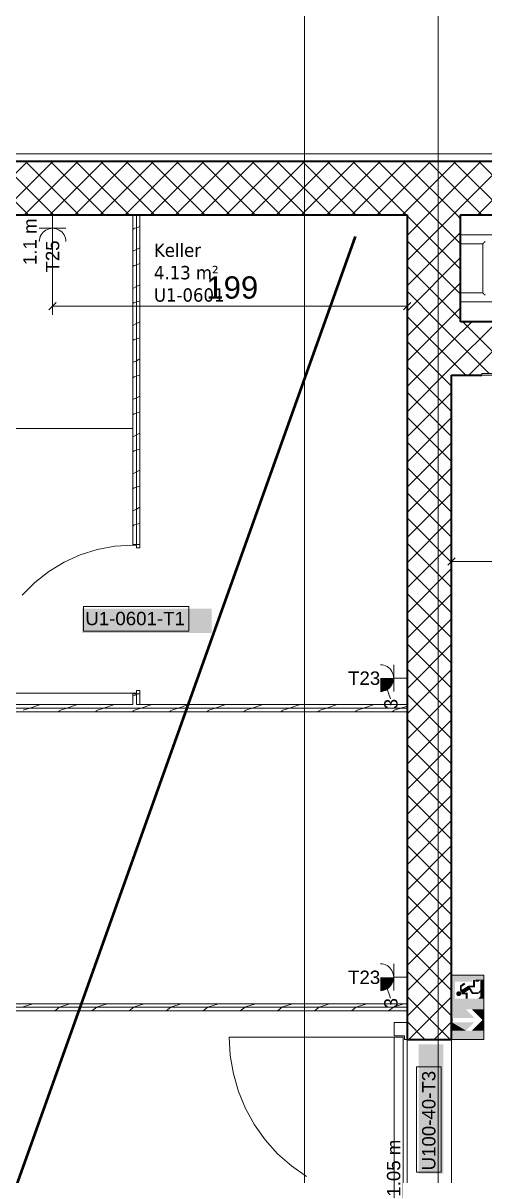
# Model space of a CAD drawing. Extents: x -1132 to 613, y -179 to 712.
# Drawn here: x -574.8 to -523, y 447.5 to 577 of the extents above; entities that cross this region are included whole.
import ezdxf
from ezdxf.lldxf.tags import DXFTag

# ---------------------------------------------------------------- set-up
doc = ezdxf.new("R2010")
doc.units = 0
doc.layers.get('0').update_dxf_attribs({"lineweight": 13})
for name, color, linetype, lineweight in [('A-AREA-____-IDEN', 7, 'Continuous', 5), ('A-DETL-GENF-HDLN', 7, '_Verdeckte Linien_', 9), ('A-DOOR-____-IDEN', 7, 'Continuous', 5), ('A-DOOR-____-OTLN', 7, 'Continuous', 9), ('A-DOOR-FRAM-MCUT', 7, 'Continuous', 9), ('A-DOOR-FRAM-OTLN', 7, 'Continuous', 9), ('A-DOOR-OPNG-OTLN', 7, 'Continuous', 9), ('A-WALL-____-MCUT', 7, 'Continuous', 35), ('A-WALL-____-PATT', 7, 'Continuous', 35), ('A-WALL-FNSH-MCUT', 7, 'Continuous', 35), ('S-GRID-____-OTLN', 7, 'Continuous', 5), ('Vertikale Erschließung', 7, 'Continuous', 9)]:
    doc.layers.add(name, color=color, linetype=linetype, lineweight=lineweight)
for name, color, linetype, lineweight, true_color in [('A-DETL-____-OTLN', 5, 'Continuous', 9, 0x0000ff), ('EL01_VVV_Mass', 7, 'Continuous', 13, 0xb2b200), ('EL01_WAN_Kraft', 1, 'Continuous', 13, 0xff0000), ('EL01_WAN_Licht', 7, 'Continuous', 13, 0x0080ff), ('EL01_WAN_Notbeleuchtungen', 7, 'Continuous', 13, 0x009900), ('X_Geometrie', 3, 'Continuous', 50, 0x00ff00)]:
    doc.layers.add(name, color=color, linetype=linetype, lineweight=lineweight, true_color=true_color)
doc.styles.get("Standard").update_dxf_attribs({"font": 'arial.ttf'})
tags = doc.linetypes.add('_Rasterlinie_', pattern=[0.375, 0.2, -0.05, 0.075, -0.05]).pattern_tags.tags
tags[10:11] = [DXFTag(74, 4), DXFTag(75, 0), DXFTag(340, '0'), DXFTag(46, 1.0), DXFTag(50, 0.0), DXFTag(44, 0.0), DXFTag(45, 0.0)]
tags[8:9] = [DXFTag(74, 4), DXFTag(75, 0), DXFTag(340, '0'), DXFTag(46, 1.0), DXFTag(50, 0.0), DXFTag(44, 0.0), DXFTag(45, 0.0)]
tags[6:7] = [DXFTag(74, 4), DXFTag(75, 0), DXFTag(340, '0'), DXFTag(46, 1.0), DXFTag(50, 0.0), DXFTag(44, 0.0), DXFTag(45, 0.0)]
tags[4:5] = [DXFTag(74, 4), DXFTag(75, 0), DXFTag(340, '0'), DXFTag(46, 1.0), DXFTag(50, 0.0), DXFTag(44, 0.0), DXFTag(45, 0.0)]
tags = doc.linetypes.add('_Strichliert - Fein_', pattern=[0.15, 0.1, -0.05]).pattern_tags.tags
tags[6:7] = [DXFTag(74, 4), DXFTag(75, 0), DXFTag(340, '0'), DXFTag(46, 1.0), DXFTag(50, 0.0), DXFTag(44, 0.0), DXFTag(45, 0.0)]
tags[4:5] = [DXFTag(74, 4), DXFTag(75, 0), DXFTag(340, '0'), DXFTag(46, 1.0), DXFTag(50, 0.0), DXFTag(44, 0.0), DXFTag(45, 0.0)]
tags = doc.linetypes.add('_Verdeckte Linien_', pattern=[0.15, 0.1, -0.05]).pattern_tags.tags
tags[6:7] = [DXFTag(74, 4), DXFTag(75, 0), DXFTag(340, '0'), DXFTag(46, 1.0), DXFTag(50, 0.0), DXFTag(44, 0.0), DXFTag(45, 0.0)]
tags[4:5] = [DXFTag(74, 4), DXFTag(75, 0), DXFTag(340, '0'), DXFTag(46, 1.0), DXFTag(50, 0.0), DXFTag(44, 0.0), DXFTag(45, 0.0)]
tags = doc.linetypes.add('Strich Punkt fein', pattern=[0.2, 0.1, -0.05, 0, -0.05]).pattern_tags.tags
tags[10:11] = [DXFTag(74, 4), DXFTag(75, 0), DXFTag(340, '0'), DXFTag(46, 1.0), DXFTag(50, 0.0), DXFTag(44, 0.0), DXFTag(45, 0.0)]
tags[8:9] = [DXFTag(74, 4), DXFTag(75, 0), DXFTag(340, '0'), DXFTag(46, 1.0), DXFTag(50, 0.0), DXFTag(44, 0.0), DXFTag(45, 0.0)]
tags[6:7] = [DXFTag(74, 4), DXFTag(75, 0), DXFTag(340, '0'), DXFTag(46, 1.0), DXFTag(50, 0.0), DXFTag(44, 0.0), DXFTag(45, 0.0)]
tags[4:5] = [DXFTag(74, 4), DXFTag(75, 0), DXFTag(340, '0'), DXFTag(46, 1.0), DXFTag(50, 0.0), DXFTag(44, 0.0), DXFTag(45, 0.0)]

# ---------------------------------------------------------------- blocks, each defined once
blk = doc.blocks.new('Referenz-A0UNPDE96I', base_point=(-1115.89, -117.37))
at = {"layer": 'A-DETL-____-OTLN', "color": 0, "linetype": '_Strichliert - Fein_', "ltscale": 0.13}
blk.add_line((72.2, 562.36), (-1107.61, 562.36), dxfattribs=at)
at = {"layer": 'A-DETL-GENF-HDLN', "color": 0, "linetype": '_Verdeckte Linien_', "ltscale": 0.13}
for p, q in [((-575.51, 555.48), (-562.51, 555.48)), ((-562.51, 555.48), (-562.51, 531.48)), ((-562.51, 531.48), (-594.51, 531.48))]:
    blk.add_line(p, q, dxfattribs=at)
at = {"layer": 'A-DOOR-____-IDEN', "color": 0, "linetype": 'Continuous', "ltscale": 0.13}
for p, q in [((-568.04, 511.51), (-556.2, 511.51)), ((-568.04, 508.73), (-568.04, 511.51)), ((-556.2, 511.51), (-556.2, 508.73)), ((-556.2, 508.73), (-568.04, 508.73)), ((-530.65, 447.96), (-530.65, 459.8)), ((-530.65, 459.8), (-527.87, 459.8)), ((-527.87, 459.8), (-527.87, 447.96)), ((-527.87, 447.96), (-530.65, 447.96))]:
    blk.add_line(p, q, dxfattribs=at)
at = {"layer": 'A-DOOR-____-IDEN', "color": 7, "linetype": 'Continuous', "ltscale": 0.13, "true_color": 0xffffff}
for points in [[(-568.21, 508.51), (-553.67, 508.51), (-568.21, 511.27)], [(-553.67, 508.51), (-568.21, 511.27), (-553.67, 511.27)], [(-530.41, 447.78), (-527.65, 447.78), (-530.41, 462.32)], [(-527.65, 447.78), (-530.41, 462.32), (-527.65, 462.32)]]:
    blk.add_solid(points, dxfattribs=at)
at = {"layer": 'A-DOOR-____-OTLN', "color": 0, "linetype": 'Continuous', "ltscale": 0.13}
for p, q in [((-533.15, 463.14), (-532.15, 463.14)), ((-533.15, 444.62), (-533.15, 463.14)), ((-532.15, 463.14), (-532.15, 444.62))]:
    blk.add_line(p, q, dxfattribs=at)
at = {"layer": 'A-DOOR-____-OTLN', "color": 0, "linetype": 'Strich Punkt fein', "ltscale": 0.13}
for p, q in [((-531.71, 462.88), (-531.71, 444.88)), ((-526.71, 444.88), (-526.71, 462.88))]:
    blk.add_line(p, q, dxfattribs=at)
at = {"layer": 'A-DOOR-FRAM-MCUT', "color": 0, "linetype": 'Continuous', "ltscale": 0.13}
for p, q in [((-562.51, 518.48), (-561.71, 518.48)), ((-562.51, 518.38), (-562.51, 518.48)), ((-562.11, 518.38), (-562.51, 518.38)), ((-562.11, 518.08), (-562.11, 518.38)), ((-561.71, 518.08), (-562.11, 518.08)), ((-561.71, 518.48), (-561.71, 518.08)), ((-562.51, 501.78), (-562.11, 501.78)), ((-562.51, 501.68), (-562.51, 501.78)), ((-561.71, 501.68), (-562.51, 501.68)), ((-562.11, 502.08), (-561.71, 502.08)), ((-562.11, 501.78), (-562.11, 502.08)), ((-561.71, 502.08), (-561.71, 501.68)), ((-533.15, 464.78), (-531.71, 464.78)), ((-533.15, 463.28), (-533.15, 464.78)), ((-531.71, 464.78), (-531.71, 462.88)), ((-532.01, 463.28), (-533.15, 463.28)), ((-532.01, 462.88), (-532.01, 463.28)), ((-531.71, 462.88), (-532.01, 462.88))]:
    blk.add_line(p, q, dxfattribs=at)
at = {"layer": 'A-DOOR-FRAM-OTLN', "color": 0, "linetype": 'Continuous', "ltscale": 0.13}
for p, q in [((-523.31, 537.48), (-523.31, 537.68)), ((-508.11, 537.68), (-523.31, 537.68)), ((-523.31, 537.48), (-508.11, 537.48))]:
    blk.add_line(p, q, dxfattribs=at)
at = {"layer": 'A-DOOR-OPNG-OTLN', "color": 0, "linetype": 'Continuous', "ltscale": 0.13}
for p, q in [((-564.52, 518.26), (-566.49, 517.9)), ((-562.51, 518.38), (-564.52, 518.26)), ((-568.4, 517.3), (-570.23, 516.48)), ((-566.49, 517.9), (-568.4, 517.3)), ((-571.94, 515.44), (-573.52, 514.2)), ((-570.23, 516.48), (-571.94, 515.44)), ((-573.52, 514.2), (-574.94, 512.79)), ((-562.51, 501.78), (-579.11, 501.78)), ((-551.67, 463.14), (-551.56, 461.06)), ((-551.67, 463.14), (-533.15, 463.14)), ((-551.56, 461.06), (-551.21, 459.02)), ((-551.21, 459.02), (-550.64, 457.02)), ((-550.64, 457.02), (-549.84, 455.1)), ((-549.84, 455.1), (-548.84, 453.29)), ((-548.84, 453.29), (-547.63, 451.59)), ((-547.63, 451.59), (-546.25, 450.04)), ((-546.25, 450.04), (-544.7, 448.66)), ((-544.7, 448.66), (-543.01, 447.46))]:
    blk.add_line(p, q, dxfattribs=at)
at = {"layer": 'A-WALL-____-MCUT', "color": 0, "linetype": 'Continuous', "ltscale": 0.35}
for p, q in [((59.39, 561.48), (-1107.61, 561.48)), ((-594.51, 555.48), (-531.71, 555.48)), ((-531.71, 555.48), (-531.71, 462.88)), ((-525.71, 555.48), (-509.71, 555.48)), ((-525.71, 543.48), (-525.71, 555.48)), ((-521.71, 543.48), (-525.71, 543.48)), ((-526.71, 462.88), (-526.71, 537.48)), ((-526.71, 537.48), (-523.31, 537.48)), ((-531.71, 462.88), (-526.71, 462.88))]:
    blk.add_line(p, q, dxfattribs=at)
at = {"layer": 'A-WALL-____-MCUT', "color": 0, "linetype": 'Continuous', "lineweight": 9, "ltscale": 0.13}
for p, q in [((-562.11, 555.48), (-562.11, 518.48)), ((-562.11, 501.68), (-562.11, 500.48)), ((-531.71, 500.08), (-585.91, 500.08)), ((-562.11, 500.48), (-561.71, 500.48)), ((-531.71, 466.48), (-585.91, 466.48))]:
    blk.add_line(p, q, dxfattribs=at)
at = {"layer": 'A-WALL-____-PATT', "color": 0, "linetype": 'Continuous', "lineweight": 9, "ltscale": 0.13}
for p, q in [((-580.33, 555.48), (-574.33, 561.48)), ((-574.23, 555.48), (-580.23, 561.48)), ((-577.5, 555.48), (-571.5, 561.48)), ((-571.4, 555.48), (-577.4, 561.48)), ((-574.67, 555.48), (-568.67, 561.48)), ((-568.57, 555.48), (-574.57, 561.48)), ((-571.84, 555.48), (-565.84, 561.48)), ((-565.74, 555.48), (-571.74, 561.48)), ((-569.01, 555.48), (-563.01, 561.48)), ((-562.91, 555.48), (-568.91, 561.48)), ((-566.19, 555.48), (-560.19, 561.48)), ((-560.08, 555.48), (-566.08, 561.48)), ((-563.36, 555.48), (-557.36, 561.48)), ((-557.25, 555.48), (-563.25, 561.48)), ((-560.53, 555.48), (-554.53, 561.48)), ((-554.43, 555.48), (-560.43, 561.48)), ((-557.7, 555.48), (-551.7, 561.48)), ((-551.6, 555.48), (-557.6, 561.48)), ((-554.87, 555.48), (-548.87, 561.48)), ((-548.77, 555.48), (-554.77, 561.48)), ((-552.04, 555.48), (-546.04, 561.48)), ((-545.94, 555.48), (-551.94, 561.48)), ((-549.22, 555.48), (-543.22, 561.48)), ((-543.11, 555.48), (-549.11, 561.48)), ((-546.39, 555.48), (-540.39, 561.48)), ((-540.28, 555.48), (-546.28, 561.48)), ((-543.56, 555.48), (-537.56, 561.48)), ((-537.46, 555.48), (-543.46, 561.48)), ((-540.73, 555.48), (-534.73, 561.48)), ((-534.63, 555.48), (-540.63, 561.48)), ((-537.9, 555.48), (-531.9, 561.48)), ((-531.8, 555.48), (-537.8, 561.48)), ((-535.07, 555.48), (-529.07, 561.48)), ((-528.97, 555.48), (-534.97, 561.48)), ((-532.24, 555.48), (-526.24, 561.48)), ((-526.14, 555.48), (-532.14, 561.48)), ((-529.42, 555.48), (-523.42, 561.48)), ((-523.31, 555.48), (-529.31, 561.48)), ((-526.59, 555.48), (-520.59, 561.48)), ((-520.49, 555.48), (-526.49, 561.48)), ((-523.76, 555.48), (-517.76, 561.48)), ((-517.66, 555.48), (-523.66, 561.48)), ((-531.71, 553.18), (-529.42, 555.48)), ((-531.71, 550.35), (-526.59, 555.48)), ((-525.71, 549.39), (-531.71, 555.39)), ((-525.71, 552.22), (-528.97, 555.48)), ((-525.71, 555.05), (-526.14, 555.48)), ((-562.36, 553.97), (-562.51, 553.86)), ((-562.11, 554.04), (-562.31, 553.98)), ((-561.71, 554.18), (-562.11, 554.04)), ((-531.71, 547.52), (-525.71, 553.52)), ((-561.71, 551.8), (-562.11, 551.6)), ((-525.71, 546.57), (-531.71, 552.57)), ((-562.11, 551.6), (-562.51, 551.4)), ((-531.71, 544.69), (-525.71, 550.69)), ((-562.36, 549.81), (-562.51, 549.69)), ((-562.11, 549.88), (-562.31, 549.81)), ((-561.71, 550.01), (-562.11, 549.88)), ((-525.71, 543.74), (-531.71, 549.74)), ((-530.1, 543.48), (-525.71, 547.87)), ((-562.11, 547.43), (-562.51, 547.23)), ((-561.71, 547.63), (-562.11, 547.43)), ((-528.28, 543.48), (-531.71, 546.91)), ((-562.36, 545.64), (-562.51, 545.53)), ((-562.11, 545.71), (-562.31, 545.65)), ((-561.71, 545.85), (-562.11, 545.71)), ((-531.11, 543.48), (-531.71, 544.08)), ((-527.27, 543.48), (-525.71, 545.04)), ((-562.11, 543.27), (-562.51, 543.07)), ((-561.71, 543.47), (-562.11, 543.27)), ((-531.71, 541.87), (-530.1, 543.48)), ((-531.71, 539.04), (-527.27, 543.48)), ((-526.71, 539.08), (-531.11, 543.48)), ((-526.71, 541.91), (-528.28, 543.48)), ((-526.71, 541.21), (-524.45, 543.48)), ((-526.71, 538.38), (-521.71, 543.38)), ((-521.71, 539.74), (-525.46, 543.48)), ((-562.36, 541.48), (-562.51, 541.36)), ((-562.11, 541.55), (-562.31, 541.48)), ((-561.71, 541.68), (-562.11, 541.55)), ((-522.48, 537.68), (-526.71, 541.91)), ((-526.71, 536.25), (-531.71, 541.25)), ((-531.71, 536.21), (-526.71, 541.21)), ((-524.79, 537.48), (-521.71, 540.55)), ((-562.11, 539.1), (-562.51, 538.9)), ((-561.71, 539.3), (-562.11, 539.1)), ((-525.11, 537.48), (-526.71, 539.08)), ((-561.71, 537.52), (-562.11, 537.38)), ((-526.71, 533.42), (-531.71, 538.42)), ((-531.71, 533.38), (-526.71, 538.38)), ((-562.36, 537.31), (-562.51, 537.2)), ((-562.11, 537.38), (-562.31, 537.32)), ((-562.11, 534.94), (-562.51, 534.74)), ((-561.71, 535.14), (-562.11, 534.94)), ((-526.71, 530.59), (-531.71, 535.59)), ((-531.71, 530.55), (-526.71, 535.55)), ((-562.36, 533.15), (-562.51, 533.03)), ((-562.11, 533.22), (-562.31, 533.15)), ((-561.71, 533.35), (-562.11, 533.22)), ((-526.71, 527.77), (-531.71, 532.77)), ((-531.71, 527.72), (-526.71, 532.72)), ((-561.71, 530.97), (-562.11, 530.77)), ((-562.11, 530.77), (-562.51, 530.57)), ((-526.71, 524.94), (-531.71, 529.94)), ((-531.71, 524.9), (-526.71, 529.9)), ((-562.36, 528.98), (-562.51, 528.87)), ((-562.11, 529.05), (-562.31, 528.99)), ((-561.71, 529.19), (-562.11, 529.05)), ((-526.71, 522.11), (-531.71, 527.11)), ((-531.71, 522.07), (-526.71, 527.07)), ((-562.11, 526.61), (-562.51, 526.41)), ((-561.71, 526.81), (-562.11, 526.61)), ((-562.36, 524.82), (-562.51, 524.7)), ((-562.11, 524.89), (-562.31, 524.82)), ((-561.71, 525.02), (-562.11, 524.89)), ((-526.71, 519.28), (-531.71, 524.28)), ((-531.71, 519.24), (-526.71, 524.24)), ((-562.11, 522.44), (-562.51, 522.24)), ((-561.71, 522.64), (-562.11, 522.44)), ((-562.35, 520.66), (-562.51, 520.54)), ((-562.11, 520.72), (-562.31, 520.66)), ((-561.71, 520.86), (-562.11, 520.72)), ((-526.71, 516.45), (-531.71, 521.45)), ((-531.71, 516.41), (-526.71, 521.41)), ((-561.71, 518.48), (-561.72, 518.48)), ((-526.71, 513.62), (-531.71, 518.62)), ((-531.71, 513.58), (-526.71, 518.58)), ((-526.71, 510.8), (-531.71, 515.8)), ((-531.71, 510.75), (-526.71, 515.75)), ((-526.71, 507.97), (-531.71, 512.97)), ((-531.71, 507.93), (-526.71, 512.93)), ((-526.71, 505.14), (-531.71, 510.14)), ((-531.71, 505.1), (-526.71, 510.1)), ((-526.71, 502.31), (-531.71, 507.31)), ((-531.71, 502.27), (-526.71, 507.27)), ((-526.71, 499.48), (-531.71, 504.48)), ((-531.71, 499.44), (-526.71, 504.44)), ((-562.11, 501.62), (-562.51, 501.42)), ((-562, 501.68), (-562.11, 501.62)), ((-526.71, 496.65), (-531.71, 501.65)), ((-531.71, 496.61), (-526.71, 501.61)), ((-574.08, 500.08), (-574.8, 499.84)), ((-572.88, 500.48), (-574.08, 500.08)), ((-569.91, 500.08), (-570.64, 499.84)), ((-568.71, 500.48), (-569.91, 500.08)), ((-565.75, 500.08), (-566.47, 499.84)), ((-564.55, 500.48), (-565.75, 500.08)), ((-561.58, 500.08), (-562.31, 499.84)), ((-560.38, 500.48), (-561.58, 500.08)), ((-557.42, 500.08), (-558.14, 499.84)), ((-556.22, 500.48), (-557.42, 500.08)), ((-553.25, 500.08), (-553.98, 499.84)), ((-552.05, 500.48), (-553.25, 500.08)), ((-549.09, 500.08), (-549.81, 499.84)), ((-547.89, 500.48), (-549.09, 500.08)), ((-544.92, 500.08), (-545.65, 499.84)), ((-543.72, 500.48), (-544.92, 500.08)), ((-540.76, 500.08), (-541.48, 499.84)), ((-539.56, 500.48), (-540.76, 500.08)), ((-536.6, 500.08), (-537.32, 499.84)), ((-535.4, 500.48), (-536.6, 500.08)), ((-532.43, 500.08), (-533.15, 499.84)), ((-531.71, 500.32), (-532.43, 500.08)), ((-570.68, 499.83), (-570.89, 499.68)), ((-566.52, 499.83), (-566.72, 499.68)), ((-562.35, 499.83), (-562.56, 499.68)), ((-558.19, 499.83), (-558.39, 499.68)), ((-554.02, 499.83), (-554.23, 499.68)), ((-549.86, 499.83), (-550.06, 499.68)), ((-545.69, 499.83), (-545.9, 499.68)), ((-541.53, 499.83), (-541.73, 499.68)), ((-537.36, 499.83), (-537.57, 499.68)), ((-533.2, 499.83), (-533.4, 499.68)), ((-526.71, 493.83), (-531.71, 498.83)), ((-531.71, 493.78), (-526.71, 498.78)), ((-526.71, 491), (-531.71, 496)), ((-531.71, 490.95), (-526.71, 495.95)), ((-526.71, 488.17), (-531.71, 493.17)), ((-531.71, 488.13), (-526.71, 493.13)), ((-526.71, 485.34), (-531.71, 490.34)), ((-531.71, 485.3), (-526.71, 490.3)), ((-526.71, 482.51), (-531.71, 487.51)), ((-531.71, 482.47), (-526.71, 487.47)), ((-526.71, 479.68), (-531.71, 484.68)), ((-531.71, 479.64), (-526.71, 484.64)), ((-526.71, 476.85), (-531.71, 481.85)), ((-531.71, 476.81), (-526.71, 481.81)), ((-526.71, 474.03), (-531.71, 479.03)), ((-531.71, 473.98), (-526.71, 478.98)), ((-526.71, 471.2), (-531.71, 476.2)), ((-531.71, 471.16), (-526.71, 476.16)), ((-526.71, 468.37), (-531.71, 473.37)), ((-531.71, 468.33), (-526.71, 473.33)), ((-526.71, 465.54), (-531.71, 470.54)), ((-531.71, 465.5), (-526.71, 470.5)), ((-526.88, 462.88), (-531.71, 467.71)), ((-531.51, 462.88), (-526.71, 467.67)), ((-573.72, 466.88), (-574.8, 466.52)), ((-570.73, 466.48), (-571.26, 466.08)), ((-570.68, 466.51), (-570.73, 466.48)), ((-569.56, 466.88), (-570.64, 466.52)), ((-566.56, 466.48), (-567.1, 466.08)), ((-566.51, 466.51), (-566.56, 466.48)), ((-565.39, 466.88), (-566.47, 466.52)), ((-562.4, 466.48), (-562.93, 466.08)), ((-562.35, 466.51), (-562.4, 466.48)), ((-561.23, 466.88), (-562.31, 466.52)), ((-558.23, 466.48), (-558.77, 466.08)), ((-558.18, 466.52), (-558.23, 466.48)), ((-557.07, 466.88), (-558.14, 466.52)), ((-554.07, 466.48), (-554.6, 466.08)), ((-554.02, 466.52), (-554.07, 466.48)), ((-552.9, 466.88), (-553.98, 466.52)), ((-549.9, 466.48), (-550.44, 466.08)), ((-549.85, 466.52), (-549.9, 466.48)), ((-548.74, 466.88), (-549.81, 466.52)), ((-545.74, 466.48), (-546.27, 466.08)), ((-545.69, 466.52), (-545.74, 466.48)), ((-544.57, 466.88), (-545.65, 466.52)), ((-541.57, 466.48), (-542.11, 466.08)), ((-541.52, 466.52), (-541.57, 466.48)), ((-540.41, 466.88), (-541.48, 466.52)), ((-537.41, 466.48), (-537.94, 466.08)), ((-537.36, 466.52), (-537.41, 466.48)), ((-536.24, 466.88), (-537.32, 466.52)), ((-533.24, 466.48), (-533.78, 466.08)), ((-533.19, 466.52), (-533.24, 466.48)), ((-532.08, 466.88), (-533.15, 466.52)), ((-529.71, 462.88), (-531.71, 464.88)), ((-528.68, 462.88), (-526.71, 464.84))]:
    blk.add_line(p, q, dxfattribs=at)
at = {"layer": 'A-WALL-FNSH-MCUT', "color": 0, "linetype": 'Continuous', "lineweight": 9, "ltscale": 0.13}
for p, q in [((-562.51, 555.48), (-562.51, 518.48)), ((-561.71, 518.48), (-561.71, 555.48)), ((-562.51, 518.48), (-561.71, 518.48)), ((-561.71, 501.68), (-562.51, 501.68)), ((-562.51, 501.68), (-562.51, 500.48)), ((-561.71, 500.48), (-561.71, 501.68)), ((-562.51, 500.48), (-586.31, 500.48)), ((-531.71, 500.48), (-561.71, 500.48)), ((-585.51, 499.68), (-531.71, 499.68)), ((-531.71, 466.88), (-585.51, 466.88)), ((-586.31, 466.08), (-531.71, 466.08))]:
    blk.add_line(p, q, dxfattribs=at)
at = {"layer": 'S-GRID-____-OTLN', "color": 0, "linetype": '_Rasterlinie_', "ltscale": 0.13}
for p, q in [((-528.21, 645.66), (-528.21, 244.87)), ((-543.21, -113.6), (-543.21, 631.48))]:
    blk.add_line(p, q, dxfattribs=at)
at = {"layer": 'Vertikale Erschließung', "color": 0, "linetype": 'Continuous', "ltscale": 0.13}
for p, q in [((-522.21, 553.23), (-525.71, 553.23)), ((-525.71, 552.23), (-523.21, 552.23)), ((-523.21, 552.23), (-523.21, 552.24)), ((-523.21, 552.24), (-523.2, 552.24)), ((-523.21, 552.23), (-523.21, 546.73)), ((-523.21, 552.23), (-523.21, 552.23)), ((-523.21, 552.23), (-523.21, 552.23)), ((-523.21, 552.23), (-523.21, 552.23)), ((-523.2, 552.24), (-523.2, 552.25)), ((-523.2, 552.25), (-523.19, 552.25)), ((-523.19, 552.25), (-523.18, 552.26)), ((-523.19, 552.25), (-523.19, 552.25)), ((-523.19, 552.25), (-523.19, 552.25)), ((-523.18, 552.26), (-523.18, 552.27)), ((-523.18, 552.27), (-523.17, 552.27)), ((-523.18, 552.26), (-523.18, 552.26)), ((-523.17, 552.27), (-523.17, 552.28)), ((-523.17, 552.28), (-523.16, 552.28)), ((-523.16, 552.28), (-523.15, 552.29)), ((-523.16, 552.28), (-523.16, 552.28)), ((-523.15, 552.29), (-523.15, 552.3)), ((-523.15, 552.3), (-523.14, 552.3)), ((-523.14, 552.3), (-523.14, 552.31)), ((-523.14, 552.31), (-523.13, 552.31)), ((-523.13, 552.31), (-523.12, 552.32)), ((-523.12, 552.32), (-523.12, 552.33)), ((-523.12, 552.33), (-523.11, 552.33)), ((-523.11, 552.33), (-523.1, 552.34)), ((-523.11, 552.33), (-523.11, 552.33)), ((-523.1, 552.34), (-523.1, 552.35)), ((-523.1, 552.35), (-523.09, 552.35)), ((-523.1, 552.34), (-523.1, 552.34)), ((-523.09, 552.35), (-523.09, 552.36)), ((-523.09, 552.36), (-523.08, 552.36)), ((-523.09, 552.35), (-523.09, 552.35)), ((-523.08, 552.36), (-523.08, 552.37)), ((-523.08, 552.37), (-523.07, 552.37)), ((-523.08, 552.36), (-523.08, 552.36)), ((-523.07, 552.37), (-523.06, 552.38)), ((-523.07, 552.37), (-523.07, 552.37)), ((-523.06, 552.38), (-523.05, 552.39)), ((-523.05, 552.39), (-523.04, 552.4)), ((-523.04, 552.41), (-523.03, 552.42)), ((-523.04, 552.4), (-523.04, 552.41)), ((-523.03, 552.42), (-523.02, 552.42)), ((-523.02, 552.42), (-523.01, 552.43)), ((-523.01, 552.43), (-523, 552.44)), ((-523, 552.44), (-522.99, 552.45)), ((-522.99, 552.45), (-522.98, 552.46)), ((-522.98, 552.46), (-522.97, 552.47)), ((-522.97, 552.47), (-522.96, 552.48)), ((-523.21, 546.73), (-525.71, 546.73)), ((-523.21, 546.73), (-523.21, 546.73)), ((-523.21, 546.73), (-523.21, 546.73)), ((-523.21, 546.73), (-523.21, 546.72)), ((-523.21, 546.72), (-523.21, 546.72)), ((-523.21, 546.72), (-523.2, 546.72)), ((-523.2, 546.72), (-523.2, 546.71)), ((-523.2, 546.71), (-523.19, 546.71)), ((-523.19, 546.71), (-523.19, 546.71)), ((-523.19, 546.71), (-523.19, 546.7)), ((-523.19, 546.7), (-523.18, 546.7)), ((-523.18, 546.7), (-523.18, 546.69)), ((-523.18, 546.69), (-523.18, 546.69)), ((-523.18, 546.69), (-523.17, 546.69)), ((-523.17, 546.69), (-523.17, 546.68)), ((-523.17, 546.68), (-523.16, 546.68)), ((-523.16, 546.68), (-523.16, 546.67)), ((-523.16, 546.67), (-523.15, 546.67)), ((-523.15, 546.67), (-523.15, 546.66)), ((-523.15, 546.66), (-523.14, 546.66)), ((-523.14, 546.66), (-523.14, 546.65)), ((-523.14, 546.65), (-523.13, 546.64)), ((-523.13, 546.64), (-523.12, 546.64)), ((-523.12, 546.64), (-523.12, 546.63)), ((-523.12, 546.63), (-523.11, 546.62)), ((-523.11, 546.62), (-523.11, 546.62)), ((-523.11, 546.62), (-523.1, 546.62)), ((-523.1, 546.62), (-523.1, 546.61)), ((-523.1, 546.61), (-523.1, 546.61)), ((-523.1, 546.61), (-523.09, 546.61)), ((-523.09, 546.61), (-523.09, 546.6)), ((-523.09, 546.6), (-523.09, 546.6)), ((-523.09, 546.6), (-523.08, 546.6)), ((-523.08, 546.6), (-523.08, 546.59)), ((-523.08, 546.59), (-523.08, 546.59)), ((-523.08, 546.59), (-523.07, 546.59)), ((-523.07, 546.59), (-523.07, 546.58)), ((-523.07, 546.58), (-523.06, 546.57)), ((-523.06, 546.57), (-523.05, 546.57)), ((-523.05, 546.57), (-523.04, 546.56)), ((-523.04, 546.56), (-523.04, 546.55)), ((-523.04, 546.55), (-523.03, 546.54)), ((-523.03, 546.54), (-523.02, 546.53)), ((-523.02, 546.53), (-523.01, 546.52)), ((-523.01, 546.52), (-523, 546.51)), ((-523, 546.51), (-522.99, 546.51)), ((-522.99, 546.51), (-522.98, 546.5)), ((-522.98, 546.5), (-522.97, 546.49)), ((-522.97, 546.49), (-522.96, 546.48)), ((-525.71, 545.73), (-522.21, 545.73))]:
    blk.add_line(p, q, dxfattribs=at)
at = {"layer": 'X_Geometrie', "color": 0, "linetype": 'Continuous', "ltscale": 0.5}
blk.add_line((-625.31, 307.19), (-537.49, 553.07), dxfattribs=at)
at = {"layer": 'A-AREA-____-IDEN', "color": 0, "linetype": 'Continuous', "ltscale": 0.13, "char_height": 1.5, "attachment_point": 1}
for s, insert in [('{\\W0.9;\\fVerdana;Keller}', (-560.13, 552.27)), ('{\\W0.9;\\fVerdana;4.13 m²}', (-560.13, 549.75)), ('{\\W0.9;\\fVerdana;U1-0601}', (-560.13, 547.24))]:
    blk.add_mtext(s, dxfattribs=dict(at, insert=insert))
at = {"layer": 'A-DOOR-____-IDEN', "color": 0, "linetype": 'Continuous', "ltscale": 0.13, "insert": (-567.84, 510.9), "char_height": 1.5, "attachment_point": 1}
blk.add_mtext('{\\fArial;U1-0601-T1}', dxfattribs=at)
at = {"layer": 'A-DOOR-____-IDEN', "color": 0, "linetype": 'Continuous', "ltscale": 0.13, "insert": (-530.03, 448.16), "char_height": 1.5, "attachment_point": 1, "rotation": 90}
blk.add_mtext('{\\fArial;U100-40-T3}', dxfattribs=at)
blk = doc.blocks.new('Steckdose T25_ UP-A0UNPDZF6I', base_point=(-573.01, 549.01))
at = {"color": 0, "lineweight": -2}
for p, q in [((-571.51, 553.98), (-571.51, 555.48)), ((-570.01, 553.98), (-573.01, 553.98)), ((-572.9, 553.05), (-572.96, 552.87)), ((-572.81, 553.23), (-572.9, 553.05)), ((-572.7, 553.39), (-572.81, 553.23)), ((-572.57, 553.54), (-572.7, 553.39)), ((-572.43, 553.67), (-572.57, 553.54)), ((-572.26, 553.78), (-572.43, 553.67)), ((-572.09, 553.86), (-572.26, 553.78)), ((-571.9, 553.93), (-572.09, 553.86)), ((-571.71, 553.97), (-571.9, 553.93)), ((-571.51, 553.98), (-571.71, 553.97)), ((-571.32, 553.97), (-571.51, 553.98)), ((-571.12, 553.93), (-571.32, 553.97)), ((-570.94, 553.86), (-571.12, 553.93)), ((-570.76, 553.78), (-570.94, 553.86)), ((-570.6, 553.67), (-570.76, 553.78)), ((-570.45, 553.54), (-570.6, 553.67)), ((-570.32, 553.39), (-570.45, 553.54)), ((-570.21, 553.23), (-570.32, 553.39)), ((-570.13, 553.05), (-570.21, 553.23)), ((-570.06, 552.87), (-570.13, 553.05)), ((-573, 552.67), (-573.01, 552.48)), ((-572.96, 552.87), (-573, 552.67)), ((-570.03, 552.67), (-570.06, 552.87)), ((-570.01, 552.48), (-570.03, 552.67))]:
    blk.add_line(p, q, dxfattribs=at)
at = {"color": 0, "lineweight": -2, "insert": (-572.27, 549.01), "char_height": 1.5, "attachment_point": 1, "rotation": 90}
blk.add_mtext('{\\fArial;T25}', dxfattribs=at)
blk = doc.blocks.new('Absolute Höhe-A0UNPDZH6I', base_point=(-574.81, 549.85))
at = {"color": 0, "lineweight": -2, "insert": (-574.81, 549.85), "char_height": 1.5, "attachment_point": 1, "rotation": 90}
blk.add_mtext('{\\fArial;1.1 m}', dxfattribs=at)
blk = doc.blocks.new('Steckdose T23_ AP_ 3-fach-A0UNPE4D6I', base_point=(-538.34, 466.36))
at = {"color": 0, "lineweight": -2}
for p, q in [((-534.71, 471.36), (-534.52, 471.35)), ((-534.52, 471.35), (-534.32, 471.31)), ((-534.32, 471.31), (-534.14, 471.24)), ((-534.14, 471.24), (-533.96, 471.16)), ((-533.96, 471.16), (-533.8, 471.05)), ((-533.8, 471.05), (-533.65, 470.92)), ((-533.65, 470.92), (-533.52, 470.77)), ((-533.52, 470.77), (-533.41, 470.61)), ((-533.41, 470.61), (-533.33, 470.43)), ((-533.33, 470.43), (-533.26, 470.25)), ((-533.26, 470.25), (-533.23, 470.05)), ((-533.21, 471.36), (-533.21, 468.36)), ((-534.07, 468.93), (-533.56, 467.52)), ((-533.65, 468.8), (-533.8, 468.67)), ((-533.52, 468.95), (-533.65, 468.8)), ((-533.41, 469.11), (-533.52, 468.95)), ((-533.33, 469.28), (-533.41, 469.11)), ((-533.26, 469.47), (-533.33, 469.28)), ((-533.23, 469.66), (-533.26, 469.47)), ((-533.23, 470.05), (-533.21, 469.86)), ((-533.21, 469.86), (-533.23, 469.66)), ((-533.21, 469.86), (-531.71, 469.86)), ((-534.52, 468.37), (-534.71, 468.36)), ((-534.32, 468.41), (-534.52, 468.37)), ((-534.14, 468.47), (-534.32, 468.41)), ((-533.96, 468.56), (-534.14, 468.47)), ((-533.8, 468.67), (-533.96, 468.56))]:
    blk.add_line(p, q, dxfattribs=at)
for points in [[(-533.26, 469.47), (-534.71, 469.47), (-533.21, 469.86)], [(-534.71, 469.47), (-533.21, 469.86), (-534.71, 469.86)], [(-533.41, 469.11), (-534.71, 469.11), (-533.26, 469.47)], [(-534.71, 469.11), (-533.26, 469.47), (-534.71, 469.47)], [(-533.65, 468.8), (-534.71, 468.8), (-533.41, 469.11)], [(-534.71, 468.8), (-533.41, 469.11), (-534.71, 469.11)], [(-533.96, 468.56), (-534.71, 468.56), (-533.65, 468.8)], [(-534.71, 468.56), (-533.65, 468.8), (-534.71, 468.8)], [(-534.32, 468.41), (-534.71, 468.41), (-533.96, 468.56)], [(-534.71, 468.41), (-533.96, 468.56), (-534.71, 468.56)], [(-534.71, 468.36), (-534.32, 468.41), (-534.71, 468.41)]]:
    blk.add_solid(points, dxfattribs=at)
at = {"color": 0, "lineweight": -2, "insert": (-538.34, 470.6), "char_height": 1.5, "attachment_point": 1}
blk.add_mtext('{\\fArial;T23}', dxfattribs=at)
at = {"color": 0, "lineweight": -2, "insert": (-534.28, 466.36), "char_height": 1.5, "attachment_point": 1, "rotation": 90}
blk.add_mtext('{\\fArial;3}', dxfattribs=at)
blk = doc.blocks.new('Maß-A0UNPEAR6I', base_point=(-527.13, 515.55))
at = {"color": 0, "lineweight": -2}
for p, q in [((-526.71, 515.55), (-526.71, 537.48)), ((-494.61, 515.55), (-494.61, 522.74)), ((-527.13, 516.13), (-526.3, 516.96)), ((-495.03, 516.13), (-494.2, 516.96)), ((-494.61, 516.55), (-526.71, 516.55))]:
    blk.add_line(p, q, dxfattribs=at)
at = {"color": 0, "lineweight": -2, "insert": (-513.3, 519.88), "char_height": 2.5, "attachment_point": 1}
blk.add_mtext('{\\fArial;160}', dxfattribs=at)
blk = doc.blocks.new('Absolute Höhe-A0UNPEGN6I', base_point=(-533.97, 445.21))
at = {"color": 0, "lineweight": -2, "insert": (-533.97, 445.21), "char_height": 1.5, "attachment_point": 1, "rotation": 90}
blk.add_mtext('{\\fArial;1.05 m}', dxfattribs=at)
blk = doc.blocks.new('Maß-A0UNPF516I', base_point=(-571.93, 544.25))
at = {"color": 0, "lineweight": -2}
for p, q in [((-571.51, 544.25), (-571.51, 555.48)), ((-531.71, 544.25), (-531.71, 555.48)), ((-571.1, 545.66), (-571.93, 544.83)), ((-571.51, 545.25), (-531.71, 545.25)), ((-531.3, 545.66), (-532.13, 544.83))]:
    blk.add_line(p, q, dxfattribs=at)
at = {"color": 0, "lineweight": -2, "insert": (-554.25, 548.58), "char_height": 2.5, "attachment_point": 1}
blk.add_mtext('{\\fArial;199}', dxfattribs=at)
blk = doc.blocks.new('RZL-Decke_ Unten-A0UNPFAJ6I', base_point=(-526.71, 462.88))
at = {"color": 0, "lineweight": -2}
for p, q in [((-526.71, 462.88), (-526.71, 470.08)), ((-526.71, 470.08), (-523.11, 470.08)), ((-523.11, 470.08), (-523.11, 462.88)), ((-523.11, 462.88), (-526.71, 462.88))]:
    blk.add_line(p, q, dxfattribs=at)
for points in [[(-526.71, 469.6), (-523.11, 469.6), (-526.71, 470.08)], [(-523.11, 469.6), (-526.71, 470.08), (-523.11, 470.08)], [(-526.71, 469.36), (-524.37, 469.36), (-526.71, 469.6)], [(-524.37, 469.36), (-526.71, 469.6), (-524.37, 469.6)], [(-526.71, 467.46), (-526.33, 467.46), (-526.71, 469.36)], [(-526.33, 467.46), (-526.71, 469.36), (-526.33, 469.36)], [(-525.78, 468.92), (-525.38, 468.92), (-525.57, 469.06)], [(-525.78, 468.79), (-525.57, 468.79), (-525.78, 468.92)], [(-525.57, 468.79), (-525.78, 468.92), (-525.38, 468.92)], [(-525.78, 468.45), (-525.57, 468.45), (-525.78, 468.79)], [(-525.57, 468.45), (-525.78, 468.79), (-525.57, 468.79)], [(-525.57, 469.06), (-525.17, 469.06), (-525.3, 469.25)], [(-525.38, 468.92), (-525.57, 469.06), (-525.17, 469.06)], [(-525.15, 468.71), (-524.1, 468.71), (-524.82, 468.91)], [(-524.1, 468.71), (-524.82, 468.91), (-524.1, 468.91)], [(-524.31, 468.91), (-524.1, 468.91), (-524.31, 469.53)], [(-524.1, 468.91), (-524.31, 469.53), (-524.1, 469.53)], [(-524.04, 469.56), (-523.11, 469.56), (-524.04, 469.6)], [(-523.11, 469.56), (-524.04, 469.6), (-523.11, 469.6)], [(-524.04, 469.36), (-523.7, 469.36), (-524.04, 469.56)], [(-523.7, 469.36), (-524.04, 469.56), (-523.5, 469.56)], [(-523.5, 468.38), (-523.11, 468.38), (-523.5, 469.56)], [(-523.11, 468.38), (-523.5, 469.56), (-523.11, 469.56)], [(-525.65, 468.08), (-526.18, 468.08), (-525.67, 468.14)], [(-526.18, 468.08), (-525.67, 468.14), (-526.15, 468.14)], [(-525.64, 468.01), (-526.18, 468.01), (-525.65, 468.08)], [(-526.18, 468.01), (-525.65, 468.08), (-526.18, 468.08)], [(-525.65, 467.94), (-526.18, 467.94), (-525.64, 468.01)], [(-526.18, 467.94), (-525.64, 468.01), (-526.18, 468.01)], [(-526.15, 467.87), (-525.65, 467.94), (-526.18, 467.94)], [(-525.67, 468.14), (-526.15, 468.14), (-525.72, 468.2)], [(-526.15, 468.14), (-525.72, 468.2), (-526.1, 468.2)], [(-525.67, 467.87), (-526.15, 467.87), (-525.65, 467.94)], [(-526.1, 467.81), (-525.67, 467.87), (-526.15, 467.87)], [(-525.72, 468.2), (-526.1, 468.2), (-525.77, 468.24)], [(-526.1, 468.2), (-525.77, 468.24), (-526.05, 468.24)], [(-525.72, 467.81), (-526.1, 467.81), (-525.67, 467.87)], [(-526.05, 467.77), (-525.72, 467.81), (-526.1, 467.81)], [(-525.77, 468.24), (-526.05, 468.24), (-525.84, 468.27)], [(-526.05, 468.24), (-525.84, 468.27), (-525.98, 468.27)], [(-525.77, 467.77), (-526.05, 467.77), (-525.72, 467.81)], [(-525.98, 467.74), (-525.77, 467.77), (-526.05, 467.77)], [(-525.84, 468.27), (-525.98, 468.27), (-525.91, 468.28)], [(-525.84, 467.74), (-525.98, 467.74), (-525.77, 467.77)], [(-525.91, 467.73), (-525.84, 467.74), (-525.98, 467.74)], [(-525.78, 468.3), (-524.97, 468.3), (-525.78, 468.45)], [(-524.97, 468.3), (-525.78, 468.45), (-524.73, 468.45)], [(-525.71, 468.26), (-525.03, 468.26), (-525.78, 468.3)], [(-525.03, 468.26), (-525.78, 468.3), (-524.97, 468.3)], [(-525.66, 468.22), (-525.1, 468.22), (-525.71, 468.26)], [(-525.1, 468.22), (-525.71, 468.26), (-525.03, 468.26)], [(-525.62, 468.16), (-525.2, 468.16), (-525.66, 468.22)], [(-525.2, 468.16), (-525.66, 468.22), (-525.1, 468.22)], [(-525.61, 468.14), (-525.22, 468.14), (-525.62, 468.16)], [(-525.22, 468.14), (-525.62, 468.16), (-525.2, 468.16)], [(-525.6, 468.11), (-524.9, 468.11), (-525.61, 468.14)], [(-524.9, 468.11), (-525.61, 468.14), (-524.9, 468.14)], [(-525.6, 467.92), (-524.9, 467.92), (-525.6, 468.11)], [(-524.9, 467.92), (-525.6, 468.11), (-524.9, 468.11)], [(-525.57, 468.45), (-524.73, 468.45), (-525.56, 468.45)], [(-525.56, 468.45), (-524.47, 468.45), (-525.15, 468.71)], [(-524.73, 468.45), (-525.56, 468.45), (-524.72, 468.45)], [(-524.47, 468.45), (-525.15, 468.71), (-524.63, 468.71)], [(-525.13, 467.46), (-524.9, 467.46), (-525.13, 467.92)], [(-524.9, 467.46), (-525.13, 467.92), (-524.9, 467.92)], [(-524.56, 468.18), (-524.31, 468.18), (-524.72, 468.45)], [(-524.31, 468.18), (-524.72, 468.45), (-524.47, 468.45)], [(-524.43, 467.98), (-523.76, 467.98), (-524.56, 468.18)], [(-523.76, 467.98), (-524.56, 468.18), (-523.76, 468.18)], [(-523.7, 468.18), (-523.11, 468.18), (-523.5, 468.38)], [(-523.7, 467.98), (-523.5, 468.18), (-523.7, 468.18)], [(-523.5, 468.18), (-523.7, 468.18), (-523.5, 468.18)], [(-523.7, 468.18), (-523.5, 468.18), (-523.7, 468.18)], [(-523.7, 467.46), (-523.11, 467.46), (-523.5, 467.67)], [(-523.11, 468.18), (-523.5, 468.38), (-523.11, 468.38)], [(-523.5, 467.67), (-523.11, 467.67), (-523.5, 468.18)], [(-523.11, 467.67), (-523.5, 468.18), (-523.11, 468.18)], [(-523.11, 467.46), (-523.5, 467.67), (-523.11, 467.67)], [(-526.71, 466.48), (-523.11, 466.48), (-526.71, 467.46)], [(-523.11, 466.48), (-526.71, 467.46), (-523.11, 467.46)], [(-526.71, 466.24), (-523.11, 466.24), (-526.71, 466.48)], [(-523.11, 466.24), (-526.71, 466.48), (-523.11, 466.48)], [(-526.71, 465.29), (-524.16, 465.29), (-526.71, 466.24)], [(-524.16, 465.29), (-526.71, 466.24), (-525.11, 466.24)], [(-523.24, 465.05), (-523.11, 465.05), (-524.43, 466.24)], [(-523.11, 465.05), (-524.43, 466.24), (-523.11, 466.24)], [(-526.71, 464.81), (-526.58, 464.81), (-526.71, 465.29)], [(-526.58, 464.81), (-526.71, 465.29), (-526.58, 465.29)], [(-524.43, 463.86), (-523.11, 463.86), (-523.24, 465.05)], [(-523.11, 463.86), (-523.24, 465.05), (-523.11, 465.05)], [(-526.71, 463.86), (-525.11, 463.86), (-526.71, 464.81)], [(-525.11, 463.86), (-526.71, 464.81), (-524.16, 464.81)], [(-526.71, 462.88), (-523.11, 462.88), (-526.71, 463.86)], [(-523.11, 462.88), (-526.71, 463.86), (-523.11, 463.86)]]:
    blk.add_solid(points, dxfattribs=at)
blk = doc.blocks.new('Steckdose T23_ AP_ 3-fach-A0UNPFDL6I', base_point=(-538.34, 499.96))
at = {"color": 0, "lineweight": -2}
for p, q in [((-534.71, 504.96), (-534.52, 504.95)), ((-534.52, 504.95), (-534.32, 504.91)), ((-534.32, 504.91), (-534.14, 504.84)), ((-534.14, 504.84), (-533.96, 504.76)), ((-533.96, 504.76), (-533.8, 504.65)), ((-533.8, 504.65), (-533.65, 504.52)), ((-533.65, 504.52), (-533.52, 504.37)), ((-533.52, 504.37), (-533.41, 504.21)), ((-533.41, 504.21), (-533.33, 504.03)), ((-533.33, 504.03), (-533.26, 503.85)), ((-533.26, 503.85), (-533.23, 503.65)), ((-533.21, 504.96), (-533.21, 501.96)), ((-534.07, 502.53), (-533.56, 501.12)), ((-533.52, 502.55), (-533.65, 502.4)), ((-533.41, 502.71), (-533.52, 502.55)), ((-533.33, 502.88), (-533.41, 502.71)), ((-533.26, 503.07), (-533.33, 502.88)), ((-533.23, 503.26), (-533.26, 503.07)), ((-533.23, 503.65), (-533.21, 503.46)), ((-533.21, 503.46), (-533.23, 503.26)), ((-533.21, 503.46), (-531.71, 503.46)), ((-534.52, 501.97), (-534.71, 501.96)), ((-534.32, 502.01), (-534.52, 501.97)), ((-534.14, 502.07), (-534.32, 502.01)), ((-533.96, 502.16), (-534.14, 502.07)), ((-533.8, 502.27), (-533.96, 502.16)), ((-533.65, 502.4), (-533.8, 502.27))]:
    blk.add_line(p, q, dxfattribs=at)
for points in [[(-533.26, 503.07), (-534.71, 503.07), (-533.21, 503.46)], [(-534.71, 503.07), (-533.21, 503.46), (-534.71, 503.46)], [(-533.41, 502.71), (-534.71, 502.71), (-533.26, 503.07)], [(-534.71, 502.71), (-533.26, 503.07), (-534.71, 503.07)], [(-533.65, 502.4), (-534.71, 502.4), (-533.41, 502.71)], [(-534.71, 502.4), (-533.41, 502.71), (-534.71, 502.71)], [(-533.96, 502.16), (-534.71, 502.16), (-533.65, 502.4)], [(-534.71, 502.16), (-533.65, 502.4), (-534.71, 502.4)], [(-534.32, 502.01), (-534.71, 502.01), (-533.96, 502.16)], [(-534.71, 502.01), (-533.96, 502.16), (-534.71, 502.16)], [(-534.71, 501.96), (-534.32, 502.01), (-534.71, 502.01)]]:
    blk.add_solid(points, dxfattribs=at)
at = {"color": 0, "lineweight": -2, "insert": (-538.34, 504.2), "char_height": 1.5, "attachment_point": 1}
blk.add_mtext('{\\fArial;T23}', dxfattribs=at)
at = {"color": 0, "lineweight": -2, "insert": (-534.28, 499.96), "char_height": 1.5, "attachment_point": 1, "rotation": 90}
blk.add_mtext('{\\fArial;3}', dxfattribs=at)

msp = doc.modelspace()

# ---------------------------------------------------------------- block references
at = {"color": 9, "lineweight": 25, "ltscale": 0.25, "true_color": 0xc0c0c0}
msp.add_blockref('Referenz-A0UNPDE96I', (-1115.89, -117.37), dxfattribs=at)
at = {"layer": 'EL01_VVV_Mass', "linetype": 'Continuous', "ltscale": 0.13}
for name, p in [('Maß-A0UNPF516I', (-571.93, 544.25)), ('Maß-A0UNPEAR6I', (-527.13, 515.55))]:
    msp.add_blockref(name, p, dxfattribs=at)
at = {"layer": 'EL01_WAN_Kraft', "ltscale": 0.13}
msp.add_blockref('Absolute Höhe-A0UNPDZH6I', (-574.81, 549.85), dxfattribs=at)
at = {"layer": 'EL01_WAN_Kraft', "color": 1, "linetype": 'Continuous', "ltscale": 0.13, "true_color": 0xff0000}
for name, p in [('Steckdose T25_ UP-A0UNPDZF6I', (-573.01, 549.01)), ('Steckdose T23_ AP_ 3-fach-A0UNPFDL6I', (-538.34, 499.96)), ('Steckdose T23_ AP_ 3-fach-A0UNPE4D6I', (-538.34, 466.36))]:
    msp.add_blockref(name, p, dxfattribs=at)
at = {"layer": 'EL01_WAN_Licht', "linetype": 'Continuous', "ltscale": 0.13}
msp.add_blockref('Absolute Höhe-A0UNPEGN6I', (-533.97, 445.21), dxfattribs=at)
at = {"layer": 'EL01_WAN_Notbeleuchtungen', "linetype": 'Continuous', "ltscale": 0.13}
msp.add_blockref('RZL-Decke_ Unten-A0UNPFAJ6I', (-526.71, 462.88), dxfattribs=at)

doc.saveas('drawing.dxf')
